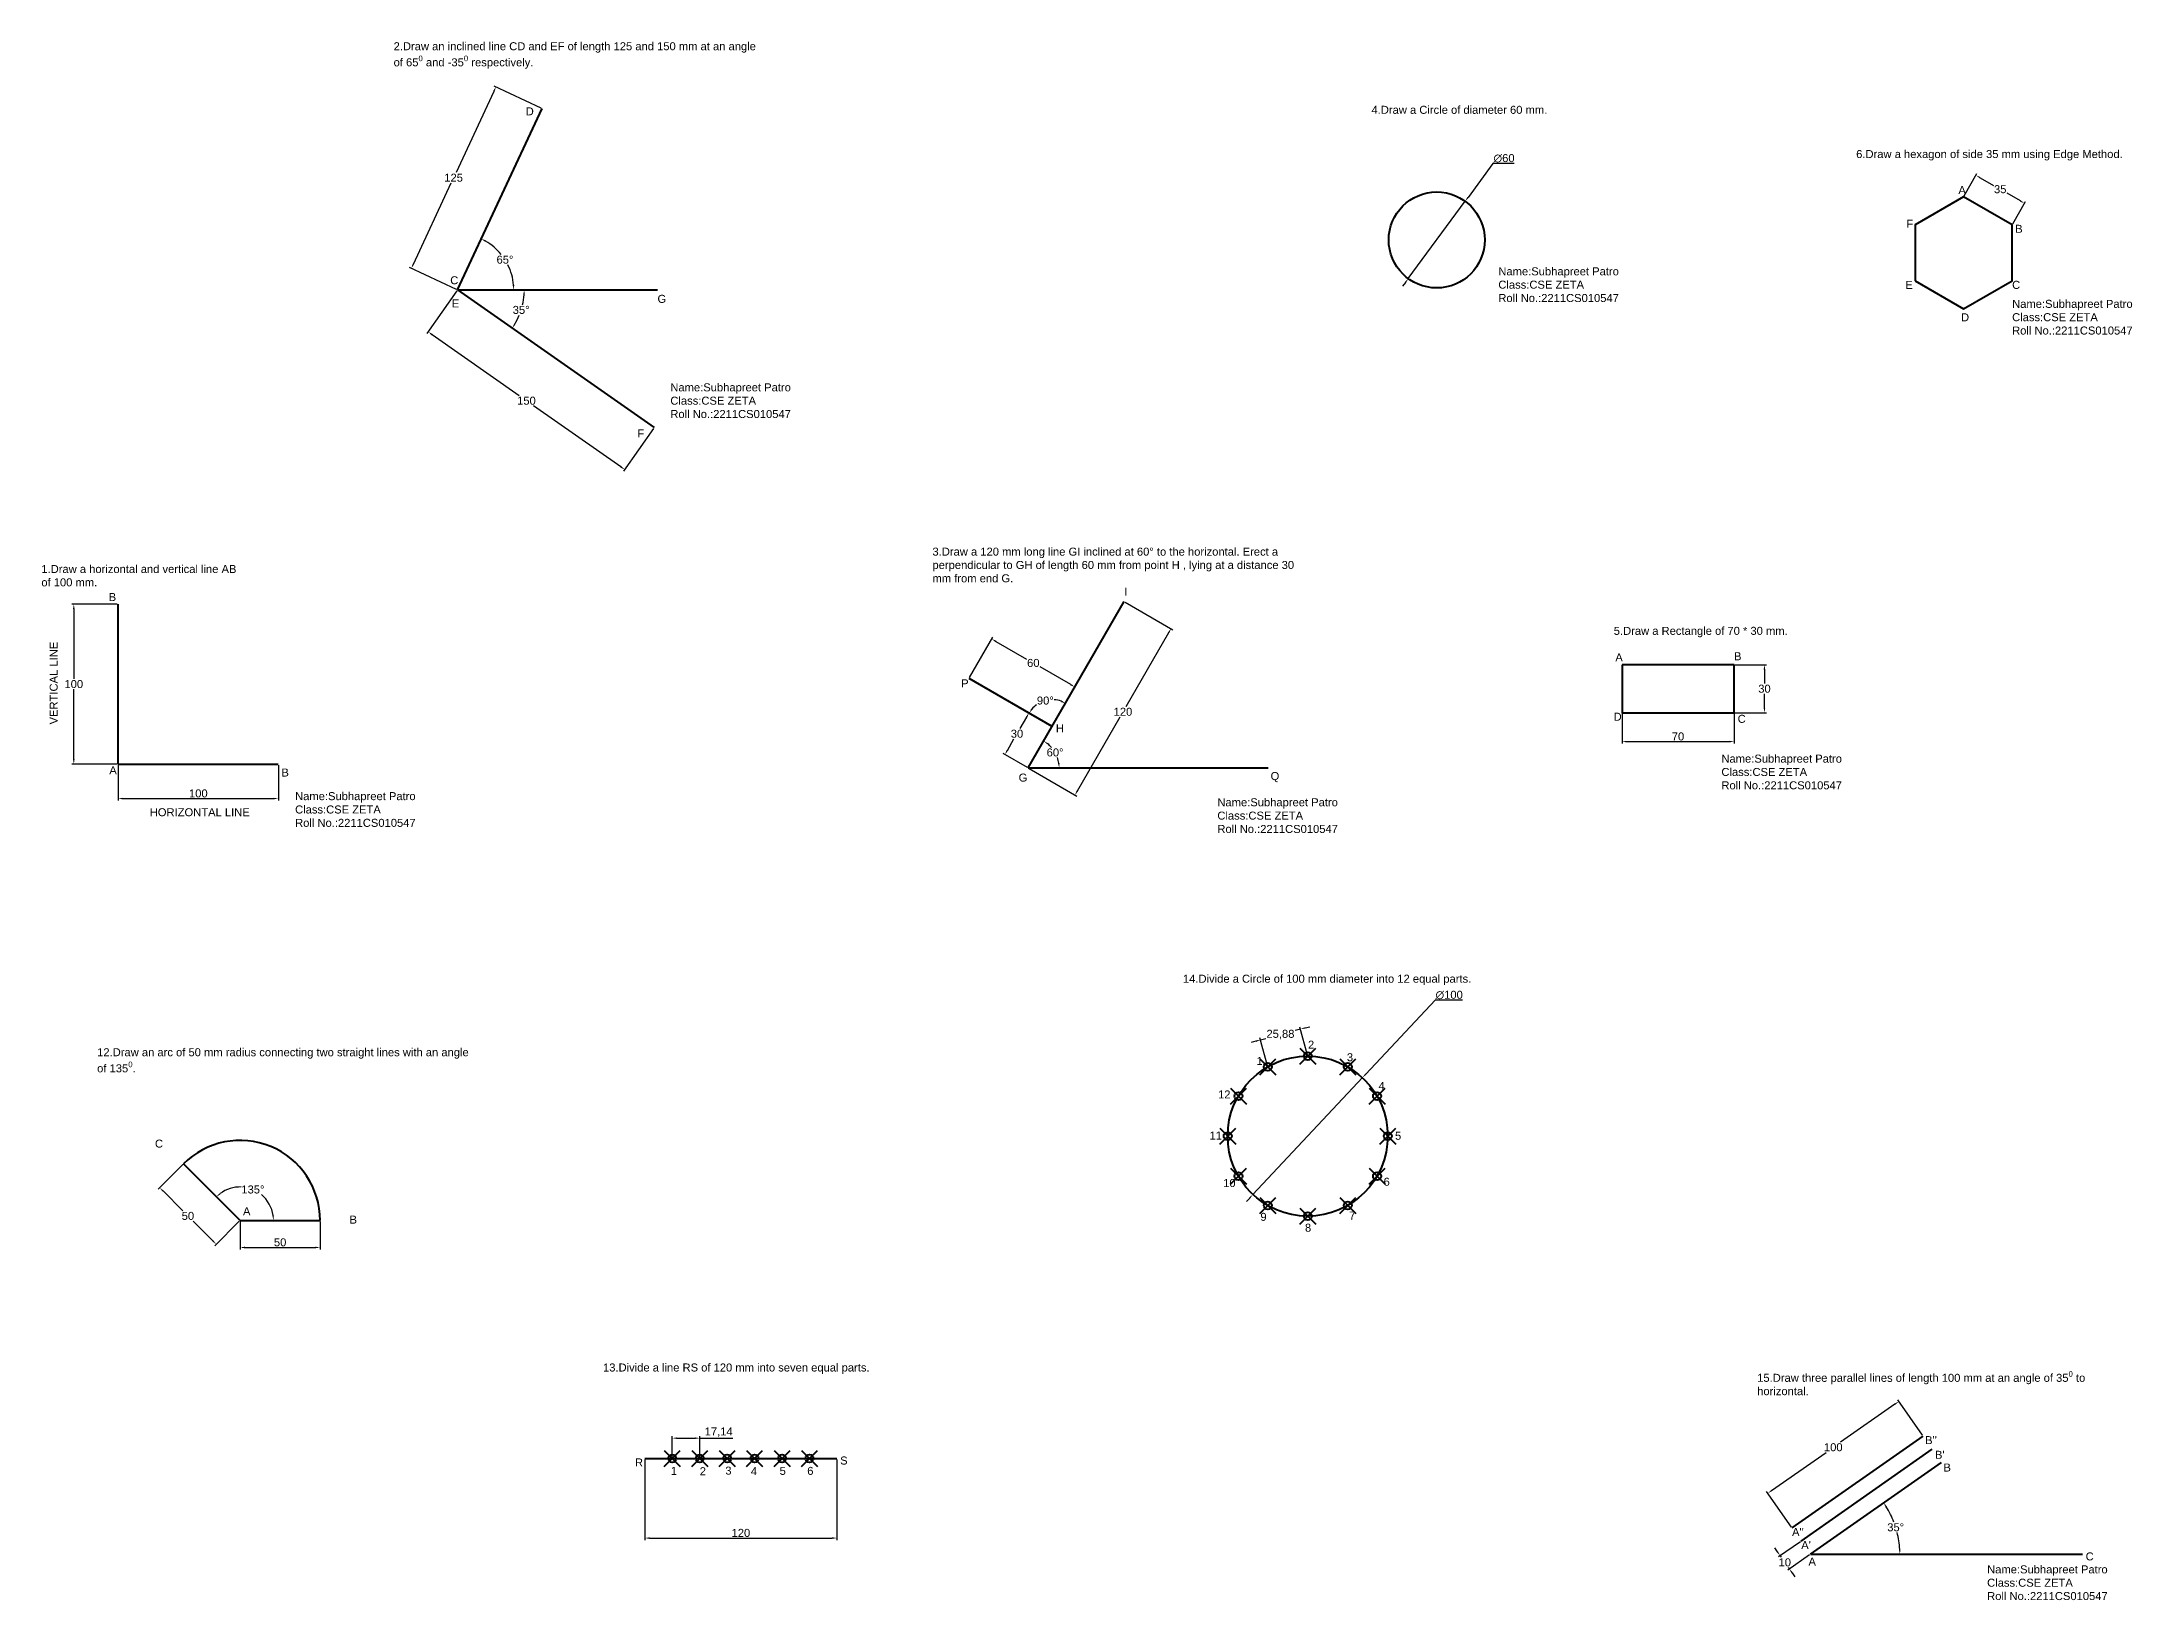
# Model space of a CAD drawing. Header units: millimetres. Extents: x 2042 to 4616, y 982 to 1956.
# Drawn here: x 2042 to 3348, y 982 to 1956 of the extents above; entities that cross this region are included whole.
import ezdxf

# ---------------------------------------------------------------- set-up
doc = ezdxf.new("R2010")
doc.units = ezdxf.units.MM
doc.header["$PDMODE"] = 35
doc.header["$PDSIZE"] = 5
doc.styles.get("Standard").update_dxf_attribs({"font": 'arial.ttf'})
doc.dimstyles.new('ISO-25', dxfattribs={"dimtxt": 5, "dimasz": 3, "dimexe": 1.25, "dimexo": 0.625, "dimtad": 1, "dimtih": 1, "dimtoh": 1, "dimtxsty": 'Standard', "dimcen": 2.5, "dimadec": 0, "dimazin": 0, "dimtfac": 1, "dimtmove": 0, "dimatfit": 3, "dimfxl": 1, "dimarcsym": 0})

# ---------------------------------------------------------------- blocks, each defined once
blk = doc.blocks.new('*D0')
at = {"color": 0, "lineweight": -2, "transparency": 16777216}
for p, q in [((2089.1, 1604.5), (2060.7, 1604.5)), ((2062, 1601.5), (2062, 1557.7)), ((2062, 1507.5), (2062, 1551.3)), ((2089.1, 1504.5), (2060.7, 1504.5))]:
    blk.add_line(p, q, dxfattribs=at)
at = {"color": 0, "transparency": 16777216}
for points in [[(2061.5, 1601.5), (2062.5, 1601.5), (2062, 1604.5)], [(2061.5, 1507.5), (2062.5, 1507.5), (2062, 1504.5)]]:
    blk.add_solid(points, dxfattribs=at)
at = {"layer": 'Defpoints', "color": 0, "transparency": 16777216}
for p in [(2089.8, 1604.5), (2062, 1504.5), (2089.8, 1504.5)]:
    blk.add_point(p, dxfattribs=at)
at = {"color": 0, "lineweight": 40, "transparency": 16777216, "insert": (2062, 1554.5), "char_height": 5, "attachment_point": 5}
blk.add_mtext('100', dxfattribs=at)
blk = doc.blocks.new('*D1')
at = {"color": 0, "lineweight": -2, "transparency": 16777216}
for p, q in [((2089.8, 1503.9), (2089.8, 1481.8)), ((2189.8, 1503.9), (2189.8, 1481.8)), ((2092.8, 1483), (2186.8, 1483))]:
    blk.add_line(p, q, dxfattribs=at)
at = {"color": 0, "transparency": 16777216}
for points in [[(2092.8, 1483.5), (2092.8, 1482.5), (2089.8, 1483)], [(2186.8, 1483.5), (2186.8, 1482.5), (2189.8, 1483)]]:
    blk.add_solid(points, dxfattribs=at)
at = {"layer": 'Defpoints', "color": 0, "transparency": 16777216}
for p in [(2089.8, 1504.5), (2189.8, 1504.5), (2189.8, 1483)]:
    blk.add_point(p, dxfattribs=at)
at = {"color": 0, "lineweight": 40, "transparency": 16777216, "insert": (2139.8, 1486.2), "char_height": 5, "attachment_point": 5}
blk.add_mtext('100', dxfattribs=at)
blk = doc.blocks.new('*D2')
at = {"color": 0, "lineweight": -2, "transparency": 16777216}
for p, q in [((2324.4, 1924.7), (2300.8, 1874)), ((2354, 1914.3), (2324.6, 1928)), ((2274.2, 1816.9), (2297.8, 1867.6)), ((2301.1, 1801), (2271.8, 1814.7))]:
    blk.add_line(p, q, dxfattribs=at)
at = {"color": 0, "transparency": 16777216}
for points in [[(2324, 1925), (2324.9, 1924.5), (2325.7, 1927.5)], [(2273.7, 1817.1), (2274.6, 1816.7), (2272.9, 1814.2)]]:
    blk.add_solid(points, dxfattribs=at)
at = {"layer": 'Defpoints', "color": 0, "transparency": 16777216}
for p in [(2325.7, 1927.5), (2354.5, 1914), (2301.7, 1800.7)]:
    blk.add_point(p, dxfattribs=at)
at = {"color": 0, "lineweight": 40, "transparency": 16777216, "insert": (2299.3, 1870.8), "char_height": 5, "attachment_point": 5}
blk.add_mtext('125', dxfattribs=at)
blk = doc.blocks.new('*D3')
at = {"color": 0, "lineweight": -2, "transparency": 16777216}
for p, q in [((2301.3, 1800.2), (2282.6, 1773.5)), ((2285.8, 1772.8), (2340.3, 1734.7)), ((2403.8, 1690.2), (2349.3, 1728.4)), ((2424.2, 1714.2), (2405.5, 1687.5))]:
    blk.add_line(p, q, dxfattribs=at)
at = {"color": 0, "transparency": 16777216}
for points in [[(2286.1, 1773.2), (2285.5, 1772.4), (2283.4, 1774.6)], [(2404.1, 1690.6), (2403.5, 1689.8), (2406.2, 1688.5)]]:
    blk.add_solid(points, dxfattribs=at)
at = {"layer": 'Defpoints', "color": 0, "transparency": 16777216}
for p in [(2301.7, 1800.7), (2424.6, 1714.7), (2406.2, 1688.5)]:
    blk.add_point(p, dxfattribs=at)
at = {"color": 0, "lineweight": 40, "transparency": 16777216, "insert": (2344.8, 1731.5), "char_height": 5, "attachment_point": 5}
blk.add_mtext('150', dxfattribs=at)
blk = doc.blocks.new('*D4')
at = {"color": 0, "lineweight": -2, "transparency": 16777216}
for start, end in [(38.8802, 60.1092), (4.8908, 26.5453)]:
    blk.add_arc((2301.7, 1800.7), 35.2, start, end, dxfattribs=at)
at = {"color": 0, "transparency": 16777216}
for points in [[(2319, 1830.8), (2319.5, 1831.7), (2316.6, 1832.6)], [(2337.2, 1803.8), (2336.2, 1803.7), (2336.9, 1800.7)]]:
    blk.add_solid(points, dxfattribs=at)
at = {"layer": 'Defpoints', "color": 0, "transparency": 16777216}
for p in [(2354.5, 1914), (2334.4, 1813.7), (2301.7, 1800.7), (2301.7, 1800.7), (2426.7, 1800.7)]:
    blk.add_point(p, dxfattribs=at)
at = {"color": 0, "lineweight": 40, "transparency": 16777216, "insert": (2331.4, 1819.6), "char_height": 5, "attachment_point": 5}
blk.add_mtext('65°', dxfattribs=at)
blk = doc.blocks.new('*D5')
at = {"color": 0, "lineweight": -2, "transparency": 16777216}
for start, end in [(347.0302, 355.876), (329.124, 337.8536)]:
    blk.add_arc((2301.7, 1800.7), 41.7, start, end, dxfattribs=at)
at = {"color": 0, "transparency": 16777216}
for points in [[(2342.8, 1797.8), (2343.8, 1797.7), (2343.4, 1800.7)], [(2337.9, 1779.1), (2337.1, 1779.6), (2335.9, 1776.8)]]:
    blk.add_solid(points, dxfattribs=at)
at = {"layer": 'Defpoints', "color": 0, "transparency": 16777216}
for p in [(2301.7, 1800.7), (2301.7, 1800.7), (2426.7, 1800.7), (2340, 1784.2), (2424.6, 1714.7)]:
    blk.add_point(p, dxfattribs=at)
at = {"color": 0, "lineweight": 40, "transparency": 16777216, "insert": (2341.5, 1788.2), "char_height": 5, "attachment_point": 5}
blk.add_mtext('35°', dxfattribs=at)
blk = doc.blocks.new('*D6')
at = {"color": 0, "lineweight": -2, "transparency": 16777216}
for p, q in [((2657.3, 1533.9), (2653.1, 1526.7)), ((2672.8, 1528.4), (2657.7, 1537.1)), ((2645.3, 1513.1), (2649.4, 1520.3)), ((2657.8, 1502.4), (2642.7, 1511.1))]:
    blk.add_line(p, q, dxfattribs=at)
at = {"color": 0, "transparency": 16777216}
for points in [[(2656.8, 1534.1), (2657.7, 1533.6), (2658.8, 1536.5)], [(2644.8, 1513.4), (2645.7, 1512.9), (2643.8, 1510.5)]]:
    blk.add_solid(points, dxfattribs=at)
at = {"layer": 'Defpoints', "color": 0, "transparency": 16777216}
for p in [(2658.8, 1536.5), (2673.3, 1528.1), (2658.3, 1502.1)]:
    blk.add_point(p, dxfattribs=at)
at = {"color": 0, "lineweight": 40, "transparency": 16777216, "insert": (2651.3, 1523.5), "char_height": 5, "attachment_point": 5}
blk.add_mtext('30', dxfattribs=at)
blk = doc.blocks.new('*D7')
at = {"color": 0, "lineweight": -2, "transparency": 16777216}
for start, end in [(41.6139, 51.1147), (8.8853, 19.6268)]:
    blk.add_arc((2658.3, 1502.1), 19.4, start, end, dxfattribs=at)
at = {"color": 0, "transparency": 16777216}
for points in [[(2670.2, 1516.8), (2670.7, 1517.6), (2668, 1518.9)], [(2677.9, 1505.1), (2676.9, 1505.1), (2677.7, 1502.1)]]:
    blk.add_solid(points, dxfattribs=at)
at = {"layer": 'Defpoints', "color": 0, "transparency": 16777216}
for p in [(2718.3, 1606), (2658.3, 1502.1), (2658.3, 1502.1), (2676.5, 1508.7), (2808.3, 1502.1)]:
    blk.add_point(p, dxfattribs=at)
at = {"color": 0, "lineweight": 40, "transparency": 16777216, "insert": (2675.1, 1511.8), "char_height": 5, "attachment_point": 5}
blk.add_mtext('60°', dxfattribs=at)
blk = doc.blocks.new('*D8')
at = {"color": 0, "lineweight": -2, "transparency": 16777216}
for start, end in [(126.1831, 139.6797), (70.3203, 85.8292)]:
    blk.add_arc((2673.3, 1528.1), 16.7, start, end, dxfattribs=at)
at = {"color": 0, "transparency": 16777216}
for points in [[(2679.1, 1544.3), (2678.7, 1543.3), (2681.6, 1542.5)], [(2661, 1538.6), (2660.2, 1539.2), (2658.9, 1536.4)]]:
    blk.add_solid(points, dxfattribs=at)
at = {"layer": 'Defpoints', "color": 0, "transparency": 16777216}
for p in [(2718.3, 1606), (2621.3, 1558.1), (2673.3, 1544.8), (2673.3, 1528.1), (2658.3, 1502.1)]:
    blk.add_point(p, dxfattribs=at)
at = {"color": 0, "lineweight": 40, "transparency": 16777216, "insert": (2669, 1544.2), "char_height": 5, "attachment_point": 5}
blk.add_mtext('90°', dxfattribs=at)
blk = doc.blocks.new('*D10')
at = {"color": 0, "lineweight": -2, "transparency": 16777216}
for p, q in [((2621.6, 1558.6), (2636.2, 1583.8)), ((2638.1, 1581.2), (2657.3, 1570.1)), ((2684.9, 1554.2), (2665.7, 1565.2)), ((2673.6, 1528.6), (2688.1, 1553.8))]:
    blk.add_line(p, q, dxfattribs=at)
at = {"color": 0, "transparency": 16777216}
for points in [[(2638.4, 1581.6), (2637.9, 1580.7), (2635.5, 1582.7)], [(2685.1, 1554.6), (2684.6, 1553.7), (2687.5, 1552.7)]]:
    blk.add_solid(points, dxfattribs=at)
at = {"layer": 'Defpoints', "color": 0, "transparency": 16777216}
for p in [(2621.3, 1558.1), (2687.5, 1552.7), (2673.3, 1528.1)]:
    blk.add_point(p, dxfattribs=at)
at = {"color": 0, "lineweight": 40, "transparency": 16777216, "insert": (2661.5, 1567.7), "char_height": 5, "attachment_point": 5}
blk.add_mtext('60', dxfattribs=at)
blk = doc.blocks.new('*D11')
at = {"color": 0, "lineweight": -2, "transparency": 16777216}
for p, q in [((3099.9, 1566.6), (3119.5, 1566.6)), ((3118.3, 1563.6), (3118.3, 1554.8)), ((3118.3, 1539.6), (3118.3, 1548.4)), ((3099.9, 1536.6), (3119.5, 1536.6))]:
    blk.add_line(p, q, dxfattribs=at)
at = {"color": 0, "transparency": 16777216}
for points in [[(3117.8, 1563.6), (3118.8, 1563.6), (3118.3, 1566.6)], [(3117.8, 1539.6), (3118.8, 1539.6), (3118.3, 1536.6)]]:
    blk.add_solid(points, dxfattribs=at)
at = {"layer": 'Defpoints', "color": 0, "transparency": 16777216}
for p in [(3099.3, 1566.6), (3099.3, 1536.6), (3118.3, 1536.6)]:
    blk.add_point(p, dxfattribs=at)
at = {"color": 0, "lineweight": 40, "transparency": 16777216, "insert": (3118.3, 1551.6), "char_height": 5, "attachment_point": 5}
blk.add_mtext('30', dxfattribs=at)
blk = doc.blocks.new('*D12')
at = {"color": 0, "lineweight": -2, "transparency": 16777216}
for p, q in [((2948.7, 1879.6), (2933.1, 1858.5)), ((2961.9, 1879.6), (2948.7, 1879.6)), ((2895.8, 1807.8), (2931.4, 1856.1)), ((2894, 1805.4), (2892.2, 1803))]:
    blk.add_line(p, q, dxfattribs=at)
at = {"color": 0, "transparency": 16777216}
for points in [[(2932.7, 1858.8), (2933.5, 1858.2), (2931.4, 1856.1)], [(2893.6, 1805.7), (2894.4, 1805.1), (2895.8, 1807.8)]]:
    blk.add_solid(points, dxfattribs=at)
at = {"layer": 'Defpoints', "color": 0, "transparency": 16777216}
for p in [(2931.4, 1856.1), (2895.8, 1807.8)]:
    blk.add_point(p, dxfattribs=at)
at = {"color": 0, "lineweight": 40, "transparency": 16777216, "insert": (2955.6, 1882.9), "char_height": 5, "attachment_point": 5}
blk.add_mtext('∅60', dxfattribs=at)
blk = doc.blocks.new('*D13')
at = {"color": 0, "lineweight": -2, "transparency": 16777216}
for p, q in [((3029.3, 1536), (3029.3, 1517.4)), ((3099.3, 1536), (3099.3, 1517.4)), ((3032.3, 1518.6), (3096.3, 1518.6))]:
    blk.add_line(p, q, dxfattribs=at)
at = {"color": 0, "transparency": 16777216}
for points in [[(3032.3, 1519.1), (3032.3, 1518.1), (3029.3, 1518.6)], [(3096.3, 1519.1), (3096.3, 1518.1), (3099.3, 1518.6)]]:
    blk.add_solid(points, dxfattribs=at)
at = {"layer": 'Defpoints', "color": 0, "transparency": 16777216}
for p in [(3029.3, 1536.6), (3099.3, 1536.6), (3099.3, 1518.6)]:
    blk.add_point(p, dxfattribs=at)
at = {"color": 0, "lineweight": 40, "transparency": 16777216, "insert": (3064.3, 1521.8), "char_height": 5, "attachment_point": 5}
blk.add_mtext('70', dxfattribs=at)
blk = doc.blocks.new('*D14')
at = {"color": 0, "lineweight": -2, "transparency": 16777216}
for p, q in [((3243, 1859.4), (3251.1, 1873.4)), ((3253.1, 1870.8), (3261.4, 1866)), ((3278.2, 1856.3), (3269.9, 1861.1)), ((3273.4, 1841.9), (3281.4, 1855.9))]:
    blk.add_line(p, q, dxfattribs=at)
at = {"color": 0, "transparency": 16777216}
for points in [[(3253.3, 1871.2), (3252.8, 1870.4), (3250.5, 1872.3)], [(3278.4, 1856.7), (3277.9, 1855.9), (3280.8, 1854.8)]]:
    blk.add_solid(points, dxfattribs=at)
at = {"layer": 'Defpoints', "color": 0, "transparency": 16777216}
for p in [(3242.7, 1858.9), (3280.8, 1854.8), (3273, 1841.4)]:
    blk.add_point(p, dxfattribs=at)
at = {"color": 0, "lineweight": 40, "transparency": 16777216, "insert": (3265.6, 1863.6), "char_height": 5, "attachment_point": 5}
blk.add_mtext('35', dxfattribs=at)
blk = doc.blocks.new('*D20')
at = {"color": 0, "lineweight": -2, "transparency": 16777216}
for p, q in [((2130.1, 1254.4), (2114.8, 1239.1)), ((2117.8, 1237.9), (2130.2, 1225.5)), ((2148.9, 1206.7), (2136.5, 1219.1)), ((2165.4, 1219.1), (2150.1, 1203.7))]:
    blk.add_line(p, q, dxfattribs=at)
at = {"color": 0, "transparency": 16777216}
for points in [[(2118.1, 1238.2), (2117.4, 1237.5), (2115.7, 1240)], [(2149.2, 1207.1), (2148.5, 1206.4), (2151, 1204.6)]]:
    blk.add_solid(points, dxfattribs=at)
at = {"layer": 'Defpoints', "color": 0, "transparency": 16777216}
for p in [(2130.5, 1254.9), (2165.9, 1219.5), (2151, 1204.6)]:
    blk.add_point(p, dxfattribs=at)
at = {"color": 0, "lineweight": 40, "transparency": 16777216, "insert": (2133.3, 1222.3), "char_height": 5, "attachment_point": 5}
blk.add_mtext('50', dxfattribs=at)
blk = doc.blocks.new('*D21')
at = {"color": 0, "lineweight": -2, "transparency": 16777216}
for start, end in [(87.9385, 126.7575), (8.2425, 50.4926)]:
    blk.add_arc((2165.9, 1219.5), 20.9, start, end, dxfattribs=at)
at = {"color": 0, "transparency": 16777216}
for points in [[(2153.7, 1235.8), (2153.1, 1236.6), (2151.1, 1234.3)], [(2187, 1222.5), (2186, 1222.5), (2186.8, 1219.5)]]:
    blk.add_solid(points, dxfattribs=at)
at = {"layer": 'Defpoints', "color": 0, "transparency": 16777216}
for p in [(2130.5, 1254.9), (2180.6, 1234.3), (2165.9, 1219.5), (2165.9, 1219.5), (2215.9, 1219.5)]:
    blk.add_point(p, dxfattribs=at)
at = {"color": 0, "lineweight": 40, "transparency": 16777216, "insert": (2173.9, 1238.8), "char_height": 5, "attachment_point": 5}
blk.add_mtext('135°', dxfattribs=at)
blk = doc.blocks.new('*D22')
at = {"color": 0, "lineweight": -2, "transparency": 16777216}
for p, q in [((2165.9, 1218.9), (2165.9, 1201.3)), ((2215.9, 1218.9), (2215.9, 1201.3)), ((2168.9, 1202.6), (2212.9, 1202.6))]:
    blk.add_line(p, q, dxfattribs=at)
at = {"color": 0, "transparency": 16777216}
for points in [[(2168.9, 1203.1), (2168.9, 1202.1), (2165.9, 1202.6)], [(2212.9, 1203.1), (2212.9, 1202.1), (2215.9, 1202.6)]]:
    blk.add_solid(points, dxfattribs=at)
at = {"layer": 'Defpoints', "color": 0, "transparency": 16777216}
for p in [(2165.9, 1219.5), (2215.9, 1219.5), (2215.9, 1202.6)]:
    blk.add_point(p, dxfattribs=at)
at = {"color": 0, "lineweight": 40, "transparency": 16777216, "insert": (2190.9, 1205.8), "char_height": 5, "attachment_point": 5}
blk.add_mtext('50', dxfattribs=at)
blk = doc.blocks.new('*D25')
at = {"color": 0, "lineweight": -2, "transparency": 16777216}
for p, q in [((2435.9, 1071.5), (2435.9, 1084.8)), ((2453.1, 1071.5), (2453.1, 1084.8)), ((2438.9, 1083.5), (2450.1, 1083.5)), ((2453.1, 1083.5), (2473.7, 1083.5))]:
    blk.add_line(p, q, dxfattribs=at)
at = {"color": 0, "transparency": 16777216}
for points in [[(2438.9, 1084), (2438.9, 1083), (2435.9, 1083.5)], [(2450.1, 1084), (2450.1, 1083), (2453.1, 1083.5)]]:
    blk.add_solid(points, dxfattribs=at)
at = {"layer": 'Defpoints', "color": 0, "transparency": 16777216}
for p in [(2453.1, 1083.5), (2435.9, 1070.9), (2453.1, 1070.9)]:
    blk.add_point(p, dxfattribs=at)
at = {"color": 0, "lineweight": 40, "transparency": 16777216, "insert": (2464.9, 1087.2), "char_height": 5, "attachment_point": 5}
blk.add_mtext('17,14', dxfattribs=at)
blk = doc.blocks.new('*D30')
at = {"color": 0, "lineweight": -2, "transparency": 16777216}
for p, q in [((2418.8, 1070.2), (2418.8, 1019.8)), ((2538.8, 1070.2), (2538.8, 1019.8)), ((2421.8, 1021.1), (2535.8, 1021.1))]:
    blk.add_line(p, q, dxfattribs=at)
at = {"color": 0, "transparency": 16777216}
for points in [[(2421.8, 1021.6), (2421.8, 1020.6), (2418.8, 1021.1)], [(2535.8, 1021.6), (2535.8, 1020.6), (2538.8, 1021.1)]]:
    blk.add_solid(points, dxfattribs=at)
at = {"layer": 'Defpoints', "color": 0, "transparency": 16777216}
for p in [(2418.8, 1070.9), (2538.8, 1070.9), (2538.8, 1021.1)]:
    blk.add_point(p, dxfattribs=at)
at = {"color": 0, "lineweight": 40, "transparency": 16777216, "insert": (2478.8, 1024.3), "char_height": 5, "attachment_point": 5}
blk.add_mtext('120', dxfattribs=at)
blk = doc.blocks.new('*D31')
at = {"color": 0, "lineweight": -2, "transparency": 16777216}
for p, q in [((2912.5, 1357), (2869.2, 1310.8)), ((2929.6, 1357), (2912.5, 1357)), ((2798.7, 1235.7), (2867.1, 1308.7)), ((2796.7, 1233.5), (2794.6, 1231.3))]:
    blk.add_line(p, q, dxfattribs=at)
at = {"color": 0, "transparency": 16777216}
for points in [[(2868.8, 1311.2), (2869.5, 1310.5), (2867.1, 1308.7)], [(2796.3, 1233.8), (2797, 1233.2), (2798.7, 1235.7)]]:
    blk.add_solid(points, dxfattribs=at)
at = {"layer": 'Defpoints', "color": 0, "transparency": 16777216}
for p in [(2867.1, 1308.7), (2798.7, 1235.7)]:
    blk.add_point(p, dxfattribs=at)
at = {"color": 0, "lineweight": 40, "transparency": 16777216, "insert": (2921.3, 1360.3), "char_height": 5, "attachment_point": 5}
blk.add_mtext('∅100', dxfattribs=at)
blk = doc.blocks.new('*D39')
at = {"color": 0, "lineweight": -2, "transparency": 16777216}
for p, q in [((2807.8, 1316.1), (2803.1, 1333.5)), ((2803.4, 1332.3), (2806.8, 1333.2)), ((2828.4, 1339), (2825, 1338.1)), ((2832.8, 1322.8), (2828.1, 1340.2)), ((2831.3, 1339.8), (2834.2, 1340.5)), ((2800.5, 1331.5), (2797.6, 1330.7))]:
    blk.add_line(p, q, dxfattribs=at)
at = {"color": 0, "transparency": 16777216}
for points in [[(2800.4, 1332), (2800.7, 1331), (2803.4, 1332.3)], [(2831.2, 1340.2), (2831.5, 1339.3), (2828.4, 1339)]]:
    blk.add_solid(points, dxfattribs=at)
at = {"layer": 'Defpoints', "color": 0, "transparency": 16777216}
for p in [(2828.4, 1339), (2832.9, 1322.2), (2807.9, 1315.5)]:
    blk.add_point(p, dxfattribs=at)
at = {"color": 0, "lineweight": 40, "transparency": 16777216, "insert": (2815.9, 1335.6), "char_height": 5, "attachment_point": 5}
blk.add_mtext('25,88', dxfattribs=at)
blk = doc.blocks.new('*D44')
at = {"color": 0, "lineweight": -2, "transparency": 16777216}
for start, end in [(20.953, 31.9238), (3.0762, 14.1115)]:
    blk.add_arc((3147, 1011), 55.9, start, end, dxfattribs=at)
at = {"color": 0, "transparency": 16777216}
for points in [[(3194, 1040.3), (3194.9, 1040.8), (3192.8, 1043.1)], [(3203.3, 1014), (3202.3, 1014), (3202.9, 1011)]]:
    blk.add_solid(points, dxfattribs=at)
at = {"layer": 'Defpoints', "color": 0, "transparency": 16777216}
for p in [(3228.9, 1068.4), (3201.7, 1022.3), (3147, 1011), (3147, 1011), (3317, 1011)]:
    blk.add_point(p, dxfattribs=at)
at = {"color": 0, "lineweight": 40, "transparency": 16777216, "insert": (3200.3, 1027.8), "char_height": 5, "attachment_point": 5}
blk.add_mtext('35°', dxfattribs=at)
blk = doc.blocks.new('*D76')
at = {"color": 0, "lineweight": -2, "transparency": 16777216}
for p, q in [((2718.8, 1605.7), (2748.6, 1588.5)), ((2746, 1586.6), (2719.4, 1540.4)), ((2689, 1487.8), (2715.7, 1534)), ((2658.8, 1501.8), (2688.6, 1484.6))]:
    blk.add_line(p, q, dxfattribs=at)
at = {"color": 0, "transparency": 16777216}
for points in [[(2745.6, 1586.8), (2746.5, 1586.3), (2747.5, 1589.2)], [(2688.6, 1488.1), (2689.5, 1487.6), (2687.5, 1485.2)]]:
    blk.add_solid(points, dxfattribs=at)
at = {"layer": 'Defpoints', "color": 0, "transparency": 16777216}
for p in [(2718.3, 1606), (2747.5, 1589.2), (2658.3, 1502.1)]:
    blk.add_point(p, dxfattribs=at)
at = {"color": 0, "lineweight": 40, "transparency": 16777216, "insert": (2717.5, 1537.2), "char_height": 5, "attachment_point": 5}
blk.add_mtext('120', dxfattribs=at)
blk = doc.blocks.new('*D79')
at = {"color": 0, "lineweight": -2, "transparency": 16777216}
for p, q in [((3199.8, 1104.7), (3165.9, 1080.9)), ((3217.1, 1085.3), (3201.6, 1107.5)), ((3122.8, 1050.8), (3156.8, 1074.6)), ((3135.2, 1027.9), (3119.6, 1050.1))]:
    blk.add_line(p, q, dxfattribs=at)
at = {"color": 0, "transparency": 16777216}
for points in [[(3199.5, 1105.1), (3200.1, 1104.3), (3202.3, 1106.4)], [(3122.5, 1051.2), (3123.1, 1050.4), (3120.4, 1049.1)]]:
    blk.add_solid(points, dxfattribs=at)
at = {"layer": 'Defpoints', "color": 0, "transparency": 16777216}
for p in [(3202.3, 1106.4), (3217.5, 1084.8), (3135.5, 1027.4)]:
    blk.add_point(p, dxfattribs=at)
at = {"color": 0, "lineweight": 40, "transparency": 16777216, "insert": (3161.3, 1077.8), "char_height": 5, "attachment_point": 5}
blk.add_mtext('100', dxfattribs=at)
blk = doc.blocks.new('*D80')
at = {"color": 0, "lineweight": -2, "transparency": 16777216}
for p, q in [((3140.8, 1018.8), (3127.1, 1009.3)), ((3126.4, 1012.5), (3124.7, 1014.9)), ((3128.2, 1010), (3128.8, 1009.1)), ((3146.5, 1010.7), (3132.9, 1001.1)), ((3133.9, 1001.8), (3133.3, 1002.7)), ((3135.6, 999.4), (3137.3, 996.9))]:
    blk.add_line(p, q, dxfattribs=at)
at = {"color": 0, "transparency": 16777216}
for points in [[(3126.8, 1012.8), (3126, 1012.2), (3128.2, 1010)], [(3136, 999.7), (3135.2, 999.1), (3133.9, 1001.8)]]:
    blk.add_solid(points, dxfattribs=at)
at = {"layer": 'Defpoints', "color": 0, "transparency": 16777216}
for p in [(3141.3, 1019.2), (3147, 1011), (3133.9, 1001.8)]:
    blk.add_point(p, dxfattribs=at)
at = {"color": 0, "lineweight": 40, "transparency": 16777216, "insert": (3131, 1005.9), "char_height": 5, "attachment_point": 5}
blk.add_mtext('10', dxfattribs=at)

msp = doc.modelspace()

# ---------------------------------------------------------------- linework, layer by layer
at = {"lineweight": 40}
for p, q in [((2301.701, 1800.744), (2354.528, 1914.032)), ((2301.701, 1800.744), (2426.701, 1800.744)), ((2301.701, 1800.744), (2424.574, 1714.707)), ((2089.764, 1504.508), (2089.764, 1604.508)), ((2658.296, 1502.118), (2718.296, 1606.041)), ((2673.296, 1528.099), (2621.335, 1558.099)), ((3099.308, 1566.625), (3029.308, 1566.625)), ((2089.764, 1504.508), (2189.764, 1504.508)), ((2658.296, 1502.118), (2808.296, 1502.118)), ((2165.882, 1219.497), (2130.527, 1254.852)), ((2165.882, 1219.497), (2215.882, 1219.497)), ((3135.542, 1027.394), (3217.458, 1084.752)), ((3141.278, 1019.202), (3223.193, 1076.56)), ((2418.792, 1070.851), (2538.792, 1070.851)), ((3147.014, 1011.011), (3228.929, 1068.369)), ((3147.014, 1011.011), (3317.014, 1011.011))]:
    msp.add_line(p, q, dxfattribs=at)
msp.add_lwpolyline([(3212.417, 1806.385), (3242.727, 1788.885), (3273.038, 1806.385), (3273.038, 1841.385), (3242.727, 1858.885), (3212.417, 1841.385)], close=True, dxfattribs=at)
msp.add_lwpolyline([(3029.308, 1566.625), (3029.308, 1536.625), (3099.308, 1536.625), (3099.308, 1566.625)], dxfattribs=at)
for centre, radius in [((2913.561, 1831.94), 30), ((2832.931, 1272.172), 50)]:
    msp.add_circle(centre, radius, dxfattribs=at)
msp.add_arc((2165.882, 1219.497), 50, 0, 135, dxfattribs=at)
for p in [(2807.931, 1315.473), (2832.931, 1322.172), (2857.931, 1315.473), (2789.63, 1297.172), (2876.233, 1297.172), (2782.931, 1272.172), (2882.931, 1272.172), (2789.63, 1247.172), (2876.233, 1247.172), (2807.931, 1228.871), (2857.931, 1228.871), (2832.931, 1222.172), (2435.935, 1070.851), (2435.935, 1070.851), (2453.078, 1070.851), (2453.078, 1070.851), (2470.221, 1070.851), (2470.221, 1070.851), (2487.363, 1070.851), (2487.363, 1070.851), (2504.506, 1070.851), (2504.506, 1070.851), (2521.649, 1070.851), (2521.649, 1070.851)]:
    msp.add_point(p, dxfattribs=at)

# ---------------------------------------------------------------- texts
for s, p in [('B', (2083.815, 1606.379)), ('A', (2084.189, 1498.217)), ('B', (2191.715, 1496.766))]:
    msp.add_text(s, height=5, dxfattribs=at).set_placement(p)
at = {"lineweight": 40, "char_height": 5, "attachment_point": 1}
for s, width, heights, insert in [('\\A1;2.Draw an inclined line CD and EF of length 125 and 150 mm at an angle \\Pof 65{\\H0.7x;\\S0^ ;\\fArial|b0|i0|c186|p34;\\H1.42857x; }and -35{\\H0.7x;\\S0^ ;\\fArial|b0|i0|c186|p34;\\H1.42857x; }respectively.', 243.10773, [0], (2261.812, 1955.425)), ('D', 15.67405, [0], (2344.334, 1914.744)), ('4.Draw a Circle of diameter 60 mm.', 111.97037, [0], (2872.777, 1915.714)), ('6.Draw a hexagon of side 35 mm using Edge Method.', 161.21092, [0], (3175.599, 1888.088)), ('F', 8.28537, [0], (3206.976, 1844.526)), ('B', 5.05025, [0], (3274.959, 1841.385)), ('C', 21.32324, [0], (2297.186, 1809.25)), ('Name:Subhapreet Patro\\PClass:CSE ZETA\\PRoll No.:2211CS010547', 80.28452, [0], (2952.035, 1814.836)), ('E', 10.64146, [0], (3206.317, 1806.385)), ('E', 21.70066, [0], (2298.186, 1794.756)), ('G', 9.86693, [0], (2426.701, 1797.64)), ('Name:Subhapreet Patro\\PClass:CSE ZETA\\PRoll No.:2211CS010547', 76.83233, [0], (3273.038, 1794.528)), ('Name:Subhapreet Patro\\PClass:CSE ZETA\\PRoll No.:2211CS010547', 89.77203, [28.986], (2434.71, 1742.372)), ('F', 21.02183, [0], (2414.155, 1713.585)), ('3.Draw a 120 mm long line GI inclined at 60° to the horizontal. Erect a \\Pperpendicular to GH of length 60 mm from point H , lying at a distance 30 \\Pmm from end G.', 230.281, [0], (2598.488, 1639.754)), ('1.Draw a horizontal and vertical line AB of 100 mm.', 123.09314, [0], (2041.716, 1628.899)), ('I', 15.0566, [0], (2718.296, 1614.734)), ('5.Draw a Rectangle of 70 * 30 mm.', 121.50719, [0], (3024.143, 1590.272)), ('A', 13.0686, [0], (3025.127, 1573.674)), ('P', 6.40188, [0], (2616.41, 1557.479)), ('H', 8.08099, [0], (2675.599, 1529.428)), ('Name:Subhapreet Patro\\PClass:CSE ZETA\\PRoll No.:2211CS010547', 77.03885, [0], (3091.411, 1510.458)), ('G', 12.0379, [0], (2652.345, 1498.603)), ('Q', 8.59476, [0], (2809.755, 1499.592)), ('HORIZONTAL LINE', 63.99311, [0], (2109.449, 1476.955)), ('Name:Subhapreet Patro\\PClass:CSE ZETA\\PRoll No.:2211CS010547', 94.40536, [0], (2200.262, 1487.017)), ('Name:Subhapreet Patro\\PClass:CSE ZETA\\PRoll No.:2211CS010547', 116.1996, [0], (2776.483, 1483.198)), ('14.Divide a Circle of 100 mm diameter into 12 equal parts.', 191.63677, [0], (2754.992, 1372.987)), ('\\A1;12.Draw an arc of 50 mm radius connecting two straight lines with an angle \\Pof 135{\\H0.7x;\\S0^ ;}.', 231.82139, [0], (2076.584, 1327.055)), ('1', 14.23277, [0], (2800.918, 1321.577)), ('2', 8.01098, [0], (2833.121, 1331.775)), ('3', 10.58537, [0], (2857.403, 1323.927)), ('12', 16.01143, [0], (2776.927, 1300.685)), ('4 ', 14.89054, [0], (2877.178, 1306.012)), ('C', 18.27882, [0], (2112.722, 1269.989)), ('11 ', 11.35586, [0], (2771.575, 1275.043)), ('5', 14.2281, [0], (2887.497, 1274.897)), ('10', 15.09682, [0], (2780.116, 1245.355)), ('6', 6.7987, [0], (2880.33, 1246.155)), ('B ', 6.10485, [0], (2234.278, 1222.5)), ('9', 10.86834, [0], (2803.357, 1224.263)), ('8', 12.78965, [0], (2831.228, 1217.452)), ('7', 11.19183, [0], (2858.822, 1225.023)), ('13.Divide a line RS of 120 mm into seven equal parts.', 199.29832, [0], (2392.645, 1130.138)), ('\\A1;15.Draw three parallel lines of length 100 mm at an angle of 35{\\H0.7x;\\S0^ ;\\fArial|b0|i0|c186|p34;\\H1.42857x; }to \\Phorizontal.', 221.59201, [0], (3113.765, 1125.388)), ("B''", 14.18813, [0], (3218.665, 1084.752)), ('S', 10.1846, [0], (2540.838, 1072.032)), ("B'", 14.18813, [0], (3224.846, 1075.606)), ('R', 6.19325, [0], (2412.599, 1070.851)), ('4', 2.61213, [0], (2485.034, 1065.411)), ('B', 14.53122, [0], (3230.133, 1067.673)), ("A''", 9.55553, [0], (3135.542, 1027.394)), ("A'", 9.55553, [0], (3141.278, 1019.202)), ('A', 6.68203, [0], (3145.798, 1008.904)), ('C', 6.10127, [0], (3318.975, 1012.143)), ('Name:Subhapreet Patro\\PClass:CSE ZETA\\PRoll No.:2211CS010547', 127.56265, [0], (3257.429, 1004.041))]:
    msp.add_mtext_dynamic_manual_height_columns(s, width=width, gutter_width=25, heights=heights, dxfattribs=dict(at, insert=insert))
for s, insert in [('A', (3239.46, 1865.578)), ('C', (3273.038, 1806.385)), ('D', (3241.127, 1786.112)), ('B', (3099.308, 1574.385)), ('D', (3024.06, 1536.625)), ('C', (3101.564, 1535.322)), ('A', (2167.703, 1227.695)), ('1 ', (2434.986, 1065.565)), ('2', (2453.078, 1065.346)), ('3', (2469.074, 1065.721)), ('5 ', (2502.985, 1065.558)), ('6', (2520.24, 1065.558))]:
    msp.add_mtext(s, dxfattribs=dict(at, insert=insert))
at = {"lineweight": 40, "insert": (2046.905, 1529.317), "char_height": 5, "attachment_point": 1, "rotation": 90}
msp.add_mtext_dynamic_manual_height_columns('VERTICAL LINE', width=55.95222, gutter_width=25, heights=[0], dxfattribs=at)

# ---------------------------------------------------------------- dimensions: what is measured, and where the dimension line sits
at = {"lineweight": 40}
for p1, p2, distance, picture, middle in [((2301.701, 1800.744), (2354.528, 1914.032), 31.789, '*D2', (2299.304, 1870.822)), ((3242.727, 1858.885), (3273.038, 1841.385), 15.493, '*D14', (3265.629, 1863.552)), ((2301.701, 1800.744), (2424.574, 1714.707), -31.971, '*D3', (2344.799, 1731.536)), ((2658.296, 1502.118), (2718.296, 1606.041), -33.756, '*D76', (2717.53, 1537.201)), ((2621.335, 1558.099), (2673.296, 1528.099), 28.384, '*D10', (2661.508, 1567.68)), ((2658.296, 1502.118), (2673.296, 1528.099), 16.774, '*D6', (2651.27, 1523.495)), ((2807.931, 1315.473), (2832.931, 1322.172), 17.402, '*D39', (2815.927, 1335.632)), ((2130.527, 1254.852), (2165.882, 1219.497), -21.034, '*D20', (2133.331, 1222.302)), ((3135.542, 1027.394), (3217.458, 1084.752), 26.476, '*D79', (3161.314, 1077.761)), ((3141.278, 1019.202), (3147.014, 1011.011), -16.015, '*D80', (3131.028, 1005.921))]:
    dim = msp.add_aligned_dim(p1=p1, p2=p2, distance=distance, dimstyle='ISO-25', dxfattribs=at)
    dim.commit()
    dim.dimension.update_dxf_attribs({"geometry": picture, "text_midpoint": middle})
for base, line1, line2, picture, middle in [((2334.372, 1813.723), ((2301.701, 1800.744), (2426.701, 1800.744)), ((2301.701, 1800.744), (2354.528, 1914.032)), '*D4', (2331.351, 1819.633)), ((2339.98, 1784.231), ((2301.701, 1800.744), (2424.574, 1714.707)), ((2301.701, 1800.744), (2426.701, 1800.744)), '*D5', (2341.46, 1788.207)), ((2673.296, 1544.776), ((2658.296, 1502.118), (2718.296, 1606.041)), ((2673.296, 1528.099), (2621.335, 1558.099)), '*D8', (2668.98, 1544.208)), ((2676.493, 1508.741), ((2658.296, 1502.118), (2808.296, 1502.118)), ((2658.296, 1502.118), (2718.296, 1606.041)), '*D7', (2675.067, 1511.8)), ((2180.641, 1234.256), ((2165.882, 1219.497), (2215.882, 1219.497)), ((2165.882, 1219.497), (2130.527, 1254.852)), '*D21', (2173.869, 1238.78)), ((3201.743, 1022.312), ((3147.014, 1011.011), (3317.014, 1011.011)), ((3147.014, 1011.011), (3228.929, 1068.369)), '*D44', (3200.311, 1027.816))]:
    dim = msp.add_angular_dim_2l(base=base, line1=line1, line2=line2, dimstyle='ISO-25', dxfattribs=at)
    dim.commit()
    dim.dimension.update_dxf_attribs({"geometry": picture, "text_midpoint": middle})
for p1, p2, picture, middle in [((2895.762, 1807.791), (2931.359, 1856.09), '*D12', (2955.593, 1879.585)), ((2798.736, 1235.693), (2867.126, 1308.651), '*D31', (2921.337, 1357.031))]:
    dim = msp.add_diameter_dim_2p(p1=p1, p2=p2, dimstyle='ISO-25', dxfattribs=at)
    dim.commit()
    dim.dimension.update_dxf_attribs({"geometry": picture, "text_midpoint": middle, "dimtype": 163})
for base, p1, p2, picture, middle in [((2061.978, 1504.508), (2089.764, 1604.508), (2089.764, 1504.508), '*D0', (2061.978, 1554.508)), ((3118.273, 1536.625), (3099.308, 1566.625), (3099.308, 1536.625), '*D11', (3118.273, 1551.625))]:
    dim = msp.add_linear_dim(base=base, p1=p1, p2=p2, angle=90, dimstyle='ISO-25', dxfattribs=at)
    dim.commit()
    dim.dimension.update_dxf_attribs({"geometry": picture, "text_midpoint": middle})
for base, p1, p2, picture, middle in [((3099.308, 1518.638), (3029.308, 1536.625), (3099.308, 1536.625), '*D13', (3064.308, 1521.815)), ((2189.764, 1483.029), (2089.764, 1504.508), (2189.764, 1504.508), '*D1', (2139.764, 1486.207)), ((2215.882, 1202.577), (2165.882, 1219.497), (2215.882, 1219.497), '*D22', (2190.882, 1205.755)), ((2453.078, 1083.546), (2435.935, 1070.851), (2453.078, 1070.851), '*D25', (2464.893, 1087.176)), ((2538.792, 1021.091), (2418.792, 1070.851), (2538.792, 1070.851), '*D30', (2478.792, 1024.269))]:
    dim = msp.add_linear_dim(base=base, p1=p1, p2=p2, dimstyle='ISO-25', dxfattribs=at)
    dim.commit()
    dim.dimension.update_dxf_attribs({"geometry": picture, "text_midpoint": middle})

doc.saveas('drawing.dxf')
